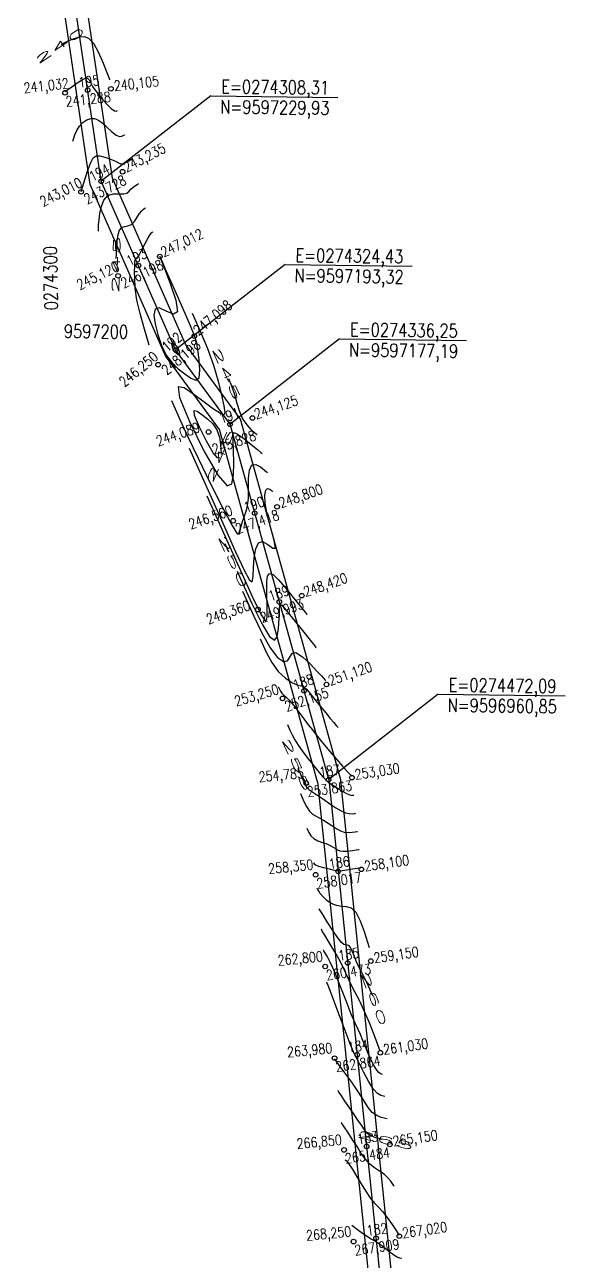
# Model space of a CAD drawing. Header units: millimetres. Extents: x 276147 to 291056, y 9594849 to 9609891.
# Drawn here: x 282576.8 to 282694.2, y 9604648.5 to 9604916.8 of the extents above; entities that cross this region are included whole.
import ezdxf
from ezdxf.enums import TextEntityAlignment as Align

# ---------------------------------------------------------------- set-up
doc = ezdxf.new("R2010")
doc.units = ezdxf.units.MM
doc.header["$LTSCALE"] = 10
doc.linetypes.add('CONTINUO', pattern=[0])
for name, color, linetype in [('Curvas mestras', 30, 'Continuous'), ('Curvas simples', 9, 'Continuous'), ('Curvas texto', 2, 'Continuous'), ('LINHA02', 8, 'Continuous'), ('TEXTO-PAPEL', 7, 'Continuous'), ('TEXTO02', 3, 'Continuous'), ('Top_malha_coord', 8, 'Continuous')]:
    doc.layers.add(name, color=color, linetype=linetype)
doc.styles.add('ROMANS', font='romans.shx', dxfattribs={"width": 0.8, "height": 4})
doc.styles.add('SIMPLEX', font='simplex', dxfattribs={"height": 0.2})

# ---------------------------------------------------------------- blocks, each defined once
blk = doc.blocks.new('Curvas')
at = {"layer": 'Curvas mestras', "linetype": 'CONTINUO'}
for points in [[(274299.724887, 9597258.540667, 240), (274300.305865, 9597258.89589, 240), (274301.021771, 9597259.279579, 240), (274301.837477, 9597259.640909, 240), (274302.723184, 9597259.949054, 240), (274303.650418, 9597260.178185, 240), (274304.599396, 9597260.253402, 240), (274305.585075, 9597259.903498, 240), (274306.631102, 9597258.808191, 240), (274307.730105, 9597256.818549, 240), (274308.750652, 9597254.471039, 240), (274309.530291, 9597252.473478, 240), (274309.956057, 9597251.356949, 240), (274310.112918, 9597250.945595, 240), (274310.135327, 9597250.886831, 240)], [(274311.5963, 9597212.112513, 245), (274311.678838, 9597214.013219, 245), (274311.81046, 9597215.859683, 245), (274312.009703, 9597217.301197, 245), (274312.315691, 9597218.291876, 245), (274312.772695, 9597218.862045, 245), (274313.401923, 9597219.084442, 245), (274314.13235, 9597219.201459, 245), (274314.869887, 9597219.497906, 245), (274315.537765, 9597220.168464, 245), (274316.128485, 9597221.047309, 245), (274316.651864, 9597221.87849, 245), (274317.111749, 9597222.460644, 245), (274317.488097, 9597222.810764, 245), (274317.754893, 9597223.000433, 245), (274317.897991, 9597223.09424, 245), (274317.950711, 9597223.1288, 245), (274317.958243, 9597223.133737, 245)], [(274335.95928, 9597186.056395, 245), (274336.598426, 9597184.469029, 245), (274337.239185, 9597182.642092, 245), (274337.793564, 9597180.747361, 245), (274338.346546, 9597178.924842, 245), (274339.02636, 9597177.306594, 245), (274339.904054, 9597176.001901, 245), (274340.821946, 9597175.028941, 245), (274341.565178, 9597174.383112, 245), (274341.976339, 9597174.042663, 245), (274342.12782, 9597173.917234, 245), (274342.14946, 9597173.899316, 245)], [(274334.026858, 9597168.882908, 245), (274333.553046, 9597168.891905, 245), (274332.619557, 9597169.967584, 245), (274331.165609, 9597172.468702, 245), (274329.63643, 9597175.54816, 245), (274328.603752, 9597178.057397, 245), (274328.490869, 9597179.129421, 245), (274329.127319, 9597179.023528, 245), (274330.194203, 9597178.280582, 245), (274331.396553, 9597177.340532, 245), (274332.535126, 9597176.23965, 245), (274333.434611, 9597174.913293, 245), (274333.97009, 9597173.358816, 245), (274334.218203, 9597171.821573, 245), (274334.305981, 9597170.608917, 245), (274334.341135, 9597169.941869, 245), (274334.354086, 9597169.696114, 245), (274334.355936, 9597169.661007, 245)], [(274335.14225, 9597150.287929, 250), (274335.946817, 9597148.486658, 250)], [(274337.841042, 9597144.245857, 250), (274338.645609, 9597142.444587, 250), (274341.040436, 9597137.256373, 250), (274343.276682, 9597132.753747, 250), (274344.886519, 9597130.128397, 250), (274345.906451, 9597129.342925, 250), (274346.499067, 9597130.052659, 250), (274346.81418, 9597131.849334, 250), (274346.950512, 9597134.07031, 250), (274346.994009, 9597135.98935, 250), (274347.065419, 9597136.998218, 250), (274347.424702, 9597136.96067, 250), (274348.366618, 9597135.858464, 250), (274350.039026, 9597133.797017, 250), (274352.002188, 9597131.376409, 250), (274353.669465, 9597129.320384, 250), (274354.601019, 9597128.171596, 250), (274354.944223, 9597127.748359, 250), (274354.993252, 9597127.687896, 250)], [(274351.200832, 9597101.117944, 255), (274351.903279, 9597099.525765, 255), (274352.527583, 9597098.166453, 255), (274352.956038, 9597097.375013, 255), (274353.375451, 9597096.930658, 255), (274354.048759, 9597096.473653, 255), (274355.155939, 9597095.732756, 255), (274356.545117, 9597094.790696, 255), (274357.981461, 9597093.818697, 255), (274359.271542, 9597092.966731, 255), (274360.387555, 9597092.299771, 255), (274361.343102, 9597091.861536, 255), (274362.145463, 9597091.671485, 255), (274362.77663, 9597091.652025, 255), (274363.212276, 9597091.701298, 255), (274363.44434, 9597091.736262, 255), (274363.529837, 9597091.749144, 255), (274363.542051, 9597091.750984, 255)], [(274367.16661, 9597052.36096, 260), (274366.657694, 9597053.622554, 260), (274366.019144, 9597055.047419, 260), (274365.285802, 9597056.499337, 260), (274364.532548, 9597057.935936, 260), (274363.844273, 9597059.338301, 260), (274363.284729, 9597060.66821, 260), (274362.833128, 9597061.810201, 260), (274362.447543, 9597062.629499, 260), (274362.090709, 9597063.043247, 260), (274361.74401, 9597063.176249, 260), (274361.39349, 9597063.205225, 260), (274361.006998, 9597063.317043, 260), (274360.479602, 9597063.739174, 260), (274359.688178, 9597064.709234, 260), (274358.580242, 9597066.335273, 260), (274357.385892, 9597068.20706, 260), (274356.405872, 9597069.784796, 260), (274355.862185, 9597070.664972, 260), (274355.661879, 9597070.989248, 260), (274355.633264, 9597071.035573, 260)], [(274369.148665, 9597021.035988, 265), (274367.971705, 9597021.360113, 265), (274366.914534, 9597021.753774, 265), (274366.210618, 9597022.200815, 265), (274365.75585, 9597022.716054, 265), (274365.361732, 9597023.322047, 265), (274364.865167, 9597024.052466, 265), (274364.204689, 9597024.98542, 265), (274363.344235, 9597026.210126, 265), (274362.29143, 9597027.743256, 265), (274361.228658, 9597029.311281, 265), (274360.381989, 9597030.568123, 265), (274359.91525, 9597031.261898, 265), (274359.743293, 9597031.517499, 265), (274359.718728, 9597031.554014, 265)]]:
    blk.add_polyline3d(points, dxfattribs=at)
at = {"layer": 'Curvas simples', "linetype": 'CONTINUO'}
for points in [[(274300.419683, 9597248.376847, 241), (274301.910418, 9597249.380694, 241), (274302.91209, 9597250.047841, 241), (274303.813167, 9597250.633196, 241), (274304.409649, 9597250.993157, 241), (274304.760253, 9597251.164909, 241), (274304.989379, 9597251.230837, 241), (274305.202597, 9597251.244968, 241), (274305.430169, 9597251.147922, 241), (274305.683529, 9597250.851962, 241), (274305.99216, 9597250.285205, 241), (274306.45774, 9597249.439176, 241), (274307.199996, 9597248.321252, 241), (274308.272665, 9597246.985449, 241), (274309.465513, 9597245.672335, 241), (274310.502318, 9597244.669115, 241), (274311.172866, 9597244.179304, 241), (274311.530979, 9597244.071658, 241), (274311.69649, 9597244.131243, 241), (274311.773302, 9597244.181596, 241), (274311.801601, 9597244.200148, 241), (274311.805644, 9597244.202798, 241)], [(274302.172458, 9597237.545261, 242), (274302.610789, 9597238.922693, 242), (274303.013687, 9597239.892756, 242), (274303.593668, 9597240.854774, 242), (274304.355132, 9597241.634293, 242), (274305.213874, 9597242.18183, 242), (274306.063533, 9597242.479146, 242), (274306.833628, 9597242.504744, 242), (274307.597184, 9597242.22411, 242), (274308.463104, 9597241.599477, 242), (274309.495438, 9597240.651781, 242), (274310.57883, 9597239.636781, 242), (274311.553072, 9597238.868945, 242), (274312.291063, 9597238.573513, 242), (274312.798123, 9597238.618833, 242), (274313.11268, 9597238.784027, 242), (274313.275315, 9597238.890642, 242), (274313.335234, 9597238.929921, 242), (274313.343794, 9597238.935533, 242)], [(274303.936361, 9597226.675696, 243), (274304.798178, 9597229.459118, 243), (274305.41195, 9597231.312467, 243), (274306.033721, 9597232.945728, 243), (274306.588815, 9597233.951664, 243), (274307.191939, 9597234.374338, 243), (274308.005145, 9597234.370637, 243), (274309.118937, 9597234.091933, 243), (274310.337626, 9597233.667556, 243), (274311.393971, 9597233.221322, 243), (274312.097738, 9597232.864191, 243), (274312.56672, 9597232.655684, 243), (274312.995714, 9597232.642466, 243), (274313.525375, 9597232.841409, 243), (274314.079781, 9597233.15022, 243), (274314.528869, 9597233.436812, 243), (274314.777329, 9597233.599688, 243), (274314.868867, 9597233.659695, 243), (274314.881943, 9597233.668268, 243)], [(274307.716, 9597218.019218, 244), (274307.762247, 9597219.399731, 244), (274307.847397, 9597220.510906, 244), (274308.032546, 9597221.878977, 244), (274308.366618, 9597223.395111, 244), (274308.916423, 9597224.796918, 244), (274309.753241, 9597225.783619, 244), (274310.892671, 9597226.1611, 244), (274312.127579, 9597226.161911, 244), (274313.195151, 9597226.125267, 244), (274313.906895, 9597226.315024, 244), (274314.371623, 9597226.693596, 244), (274314.772471, 9597227.148038, 244), (274315.24415, 9597227.578899, 244), (274315.727685, 9597227.940697, 244), (274316.115676, 9597228.201444, 244), (274316.329895, 9597228.341874, 244), (274316.408818, 9597228.393611, 244), (274316.420093, 9597228.401002, 244)], [(274318.746442, 9597193.342274, 246), (274317.539328, 9597197.301136, 246), (274316.749285, 9597200.148187, 246), (274316.08085, 9597203.084637, 246), (274315.713111, 9597205.659608, 246), (274315.585757, 9597207.752929, 246), (274315.57863, 9597209.327109, 246), (274315.592129, 9597210.3761, 246), (274315.608895, 9597211.019638, 246), (274315.632128, 9597211.408904, 246), (274315.665752, 9597211.672027, 246), (274315.71658, 9597211.844927, 246), (274315.792148, 9597211.940472, 246), (274315.911176, 9597212.007783, 246), (274316.137121, 9597212.241007, 246), (274316.544624, 9597212.870545, 246), (274317.168635, 9597214.021905, 246), (274317.885346, 9597215.401022, 246), (274318.531257, 9597216.608941, 246), (274318.979347, 9597217.342388, 246), (274319.248508, 9597217.680831, 246), (274319.394111, 9597217.799423, 246), (274319.466087, 9597217.846606, 246), (274319.492604, 9597217.863989, 246), (274319.496393, 9597217.866472, 246)], [(274321.034542, 9597212.599207, 247), (274321.031537, 9597212.596871, 247), (274321.027882, 9597212.591916, 247), (274321.02131, 9597212.580662, 247), (274321.049849, 9597212.465594, 247), (274321.307847, 9597211.770673, 247), (274322.028731, 9597209.925229, 247), (274323.283101, 9597206.684386, 247), (274324.490234, 9597203.106427, 247), (274324.906579, 9597200.575433, 247), (274324.044399, 9597200.041806, 247), (274322.439214, 9597200.721259, 247), (274320.882358, 9597201.39583, 247), (274320.002434, 9597201.096787, 247), (274319.777114, 9597199.852317, 247), (274320.021339, 9597197.939837, 247), (274320.576702, 9597195.643061, 247), (274321.391409, 9597193.270877, 247), (274322.440319, 9597191.13847, 247), (274323.687624, 9597189.479246, 247), (274325.054833, 9597188.1995, 247), (274326.452786, 9597187.123748, 247), (274327.778399, 9597186.182205, 247), (274328.872896, 9597185.727894, 247), (274329.563577, 9597186.219535, 247), (274329.745461, 9597187.907144, 247), (274329.584443, 9597190.205905, 247), (274329.314139, 9597192.322295, 247), (274329.075236, 9597193.753107, 247), (274328.636715, 9597195.156402, 247), (274327.674627, 9597197.480557, 247), (274326.014306, 9597201.302695, 247), (274324.078212, 9597205.714928, 247), (274322.438085, 9597209.438113, 247), (274321.52217, 9597211.515645, 247), (274321.184728, 9597212.281052, 247), (274321.136522, 9597212.390396, 247)], [(274328.096688, 9597200.256693, 246), (274330.02702, 9597195.845119, 246), (274331.372557, 9597192.561525, 246), (274332.6803, 9597188.966687, 246), (274333.706188, 9597185.508865, 246), (274334.4373, 9597182.484642, 246), (274334.9185, 9597180.152679, 246), (274335.153357, 9597178.718083, 246), (274334.98025, 9597178.171732, 246), (274334.196261, 9597178.450947, 246), (274332.682359, 9597179.456119, 246), (274330.655063, 9597180.939924, 246), (274328.414777, 9597182.618104, 246), (274326.331472, 9597184.058469, 246), (274325.053385, 9597184.237087, 246), (274325.298321, 9597181.982091, 246), (274327.464564, 9597176.718479, 246), (274330.672314, 9597170.258716, 246), (274333.722254, 9597165.012134, 246), (274335.677279, 9597162.815453, 246), (274336.649144, 9597163.214953, 246), (274337.011822, 9597165.184302, 246), (274337.093248, 9597167.784733, 246), (274337.037226, 9597170.427747, 246), (274336.941524, 9597172.612408, 246), (274336.923991, 9597173.935234, 246), (274337.1828, 9597174.382558, 246), (274337.936207, 9597174.038165, 246), (274339.286805, 9597173.044059, 246), (274340.874557, 9597171.775134, 246), (274342.223762, 9597170.664503, 246), (274342.977686, 9597170.040238, 246), (274343.255448, 9597169.810246, 246), (274343.295128, 9597169.77739, 246)], [(274323.56525, 9597181.320786, 247), (274325.491576, 9597177.008293, 247), (274327.141087, 9597173.40931, 247), (274329.337877, 9597168.764003, 247), (274331.988611, 9597163.341209, 247), (274334.632978, 9597158.104432, 247), (274336.71892, 9597154.19084, 247), (274337.855703, 9597152.41542, 247), (274338.297893, 9597152.304434, 247), (274338.461379, 9597153.061965, 247), (274338.684538, 9597154.020168, 247), (274338.995691, 9597155.023499, 247), (274339.345647, 9597156.044489, 247), (274339.686813, 9597157.059782, 247), (274339.977996, 9597158.062472, 247), (274340.179602, 9597159.049768, 247), (274340.267267, 9597160.046846, 247), (274340.277554, 9597161.190755, 247), (274340.262253, 9597162.646514, 247), (274340.288053, 9597164.459912, 247), (274340.48121, 9597166.199825, 247), (274340.982879, 9597167.315903, 247), (274341.860197, 9597167.435872, 247), (274342.884237, 9597166.899779, 247), (274343.752061, 9597166.225752, 247), (274344.236727, 9597165.824439, 247), (274344.415288, 9597165.676587, 247), (274344.440797, 9597165.655465, 247)], [(274327.42425, 9597170.9765, 248), (274331.793038, 9597161.16545, 248), (274334.760086, 9597154.527855, 248), (274337.492439, 9597148.46603, 248), (274339.393654, 9597144.375789, 248), (274340.519683, 9597142.313522, 248), (274341.089578, 9597142.000762, 248), (274341.317518, 9597143.103119, 248), (274341.398182, 9597145.062494, 248), (274341.521376, 9597147.264867, 248), (274341.851261, 9597149.152932, 248), (274342.449427, 9597150.396264, 248), (274343.351821, 9597150.721153, 248), (274344.516294, 9597150.070775, 248), (274345.588316, 9597149.255843, 248), (274346.135259, 9597149.303954, 248), (274345.874231, 9597150.933301, 248), (274345.121259, 9597153.624467, 248), (274344.342102, 9597156.548628, 248), (274343.911395, 9597159.004172, 248), (274343.839276, 9597160.798325, 248), (274344.044759, 9597161.865521, 248), (274344.438094, 9597162.204538, 248), (274344.894481, 9597162.071532, 248), (274345.280361, 9597161.787001, 248), (274345.495768, 9597161.60864, 248), (274345.575128, 9597161.542928, 248), (274345.586465, 9597161.53354, 248)], [(274331.28325, 9597160.632214, 249), (274335.85046, 9597150.38205, 249), (274338.883417, 9597143.643055, 249), (274341.539731, 9597137.878755, 249), (274343.164697, 9597134.61509, 249), (274343.929952, 9597133.484729, 249), (274344.213713, 9597133.64702, 249), (274344.334659, 9597134.391634, 249), (274344.37329, 9597135.52952, 249), (274344.350568, 9597137.001947, 249), (274344.293316, 9597138.721405, 249), (274344.251817, 9597140.485264, 249), (274344.282218, 9597142.062116, 249), (274344.450797, 9597143.227414, 249), (274344.864357, 9597143.784072, 249), (274345.639829, 9597143.541868, 249), (274346.834512, 9597142.415329, 249), (274348.267164, 9597140.737986, 249), (274349.696908, 9597138.948121, 249), (274350.918366, 9597137.415304, 249), (274351.868155, 9597136.23426, 249), (274352.518388, 9597135.431, 249), (274352.864019, 9597135.004769, 249), (274352.991357, 9597134.847737, 249), (274353.009548, 9597134.825304, 249)], [(274339.00125, 9597139.943643, 251), (274341.440758, 9597134.507124, 251), (274343.197455, 9597130.869692, 251), (274345.013634, 9597127.628739, 251), (274346.607626, 9597125.58086, 251), (274347.87723, 9597124.714362, 251), (274348.765112, 9597124.815484, 251), (274349.288543, 9597125.590437, 251), (274349.763207, 9597126.425312, 251), (274350.579392, 9597126.626173, 251), (274351.985923, 9597125.725358, 251), (274353.665761, 9597124.160305, 251), (274355.160405, 9597122.594728, 251), (274356.118278, 9597121.551355, 251), (274356.615501, 9597120.988976, 251), (274356.835121, 9597120.725398, 251), (274356.934931, 9597120.602314, 251), (274356.971702, 9597120.556967, 251), (274356.976956, 9597120.550489, 251)], [(274342.86025, 9597129.599357, 252), (274344.235907, 9597126.569661, 252), (274345.354474, 9597124.48301, 252), (274346.750586, 9597122.503732, 252), (274348.328733, 9597121.033322, 252), (274349.848009, 9597120.085798, 252), (274351.031158, 9597119.57831, 252), (274351.688037, 9597119.410621, 252), (274351.976951, 9597119.412969, 252), (274352.143318, 9597119.398205, 252), (274352.404481, 9597119.195298, 252), (274352.86549, 9597118.697688, 252), (274353.603324, 9597117.814929, 252), (274354.650702, 9597116.515147, 252), (274355.86333, 9597115.000752, 252), (274357.052655, 9597113.532723, 252), (274358.058561, 9597112.328077, 252), (274358.834671, 9597111.427976, 252), (274359.363042, 9597110.829621, 252), (274359.643483, 9597110.514068, 252), (274359.746803, 9597110.397812, 252), (274359.761563, 9597110.381204, 252)], [(274346.71925, 9597119.255071, 253), (274346.995679, 9597118.648533, 253), (274347.228478, 9597118.227008, 253), (274347.532359, 9597117.819766, 253), (274347.915228, 9597117.472671, 253), (274348.432786, 9597117.03073, 253), (274349.152682, 9597116.288735, 253), (274350.108599, 9597115.11642, 253), (274351.198351, 9597113.683275, 253), (274352.285783, 9597112.233733, 253), (274353.265463, 9597110.957954, 253), (274354.154847, 9597109.82901, 253), (274355.00211, 9597108.765705, 253), (274355.862831, 9597107.685772, 253), (274356.822193, 9597106.502681, 253), (274357.97278, 9597105.128832, 253), (274359.344444, 9597103.542172, 253), (274360.716117, 9597101.982825, 253), (274361.803999, 9597100.756462, 253), (274362.403123, 9597100.082328, 253), (274362.623853, 9597099.833962, 253), (274362.655385, 9597099.798482, 253)], [(274348.740765, 9597111.042971, 254), (274349.301503, 9597109.761924, 254), (274349.766414, 9597108.788108, 254), (274350.361556, 9597107.685171, 254), (274351.078979, 9597106.542786, 254), (274351.940364, 9597105.323977, 254), (274352.974798, 9597103.960104, 254), (274354.173642, 9597102.435437, 254), (274355.377342, 9597100.945867, 254), (274356.388616, 9597099.740192, 254), (274357.086936, 9597098.981814, 254), (274357.65879, 9597098.492544, 254), (274358.367421, 9597098.008796, 254), (274359.388861, 9597097.343861, 254), (274360.55031, 9597096.618537, 254), (274361.591755, 9597096.030497, 254), (274362.31162, 9597095.724954, 254), (274362.742059, 9597095.63728, 254), (274362.973659, 9597095.650385, 254), (274363.087924, 9597095.667601, 254), (274363.130021, 9597095.673944, 254), (274363.136035, 9597095.67485, 254)], [(274351.558804, 9597096.040225, 256), (274352.306432, 9597094.33779, 256), (274352.871474, 9597093.205063, 256), (274353.50561, 9597092.208563, 256), (274354.156231, 9597091.577208, 256), (274354.856377, 9597091.179947, 256), (274355.660496, 9597090.795736, 256), (274356.598192, 9597090.257174, 256), (274357.599682, 9597089.611435, 256), (274358.570337, 9597088.959335, 256), (274359.443062, 9597088.391301, 256), (274360.260905, 9597087.956217, 256), (274361.094449, 9597087.692575, 256), (274361.979306, 9597087.618017, 256), (274362.811202, 9597087.66677, 256), (274363.450893, 9597087.75221, 256), (274363.800756, 9597087.804923, 256), (274363.929653, 9597087.824344, 256), (274363.948067, 9597087.827118, 256)], [(274352.967824, 9597088.538853, 257), (274353.412032, 9597087.557635, 257), (274353.839669, 9597086.884362, 257), (274354.483636, 9597086.250674, 257), (274355.356425, 9597085.779404, 257), (274356.337303, 9597085.429236, 257), (274357.272232, 9597085.117819, 257), (274358.040445, 9597084.781593, 257), (274358.654247, 9597084.432174, 257), (274359.159213, 9597084.099972, 257), (274359.614583, 9597083.815871, 257), (274360.134256, 9597083.612663, 257), (274360.845797, 9597083.523614, 257), (274361.813149, 9597083.564548, 257), (274362.845774, 9597083.681515, 257), (274363.68951, 9597083.803123, 257), (274364.157172, 9597083.873584, 257), (274364.329469, 9597083.899544, 257), (274364.354083, 9597083.903252, 257)], [(274354.376843, 9597081.03748, 258), (274354.517632, 9597080.777481, 258), (274354.807864, 9597080.56366, 258), (274355.461663, 9597080.292785, 258), (274356.556618, 9597079.9816, 258), (274357.818229, 9597079.678525, 258), (274358.883969, 9597079.439901, 258), (274359.482698, 9597079.306011, 258), (274359.708812, 9597079.252913, 258), (274359.748089, 9597079.240609, 258), (274359.786103, 9597079.240441, 258), (274360.007606, 9597079.269109, 258), (274360.597144, 9597079.354652, 258), (274361.646992, 9597079.511079, 258), (274362.880345, 9597079.69626, 258), (274363.928127, 9597079.854035, 258), (274364.513588, 9597079.942245, 258), (274364.729285, 9597079.974744, 258), (274364.760098, 9597079.979387, 258)], [(274366.565214, 9597062.535, 259), (274365.455583, 9597066.049404, 259), (274364.607065, 9597068.32716, 259), (274363.637156, 9597070.208184, 259), (274362.627464, 9597071.169034, 259), (274361.585198, 9597071.462518, 259), (274360.498964, 9597071.535509, 259), (274359.373204, 9597071.757717, 259), (274358.275685, 9597072.190198, 259), (274357.29001, 9597072.816848, 259), (274356.486259, 9597073.596104, 259), (274355.88044, 9597074.384573, 259), (274355.47504, 9597075.013405, 259), (274355.260861, 9597075.360141, 259), (274355.181952, 9597075.487886, 259), (274355.17068, 9597075.506135, 259)], [(274368.884952, 9597040.116457, 261), (274367.543351, 9597043.709015, 261), (274366.542111, 9597046.272737, 261), (274365.441131, 9597048.879639, 261), (274364.368436, 9597051.128861, 261), (274363.383181, 9597053.030596, 261), (274362.5273, 9597054.697799, 261), (274361.807377, 9597056.251435, 261), (274361.088587, 9597057.844519, 261), (274360.200753, 9597059.63808, 261), (274359.049387, 9597061.700116, 261), (274357.842753, 9597063.726517, 261), (274356.864804, 9597065.320147, 261), (274356.323687, 9597066.196163, 261), (274356.124328, 9597066.518905, 261), (274356.095848, 9597066.565011, 261)], [(274369.40247, 9597035.115218, 262), (274368.962819, 9597035.238296, 262), (274368.595526, 9597035.48346, 262), (274368.120834, 9597036.030134, 262), (274367.554037, 9597036.969688, 262), (274366.934298, 9597038.213289, 262), (274366.306741, 9597039.627056, 262), (274365.708402, 9597041.08466, 262), (274365.143946, 9597042.489981, 262), (274364.609949, 9597043.754454, 262), (274364.083014, 9597044.877229, 262), (274363.45987, 9597046.208313, 262), (274362.617273, 9597048.185429, 262), (274361.48682, 9597051.058228, 262), (274360.219451, 9597054.324071, 262), (274359.020945, 9597057.292249, 262), (274358.060186, 9597059.421588, 262), (274357.358468, 9597060.769061, 262), (274356.900191, 9597061.541176, 262), (274356.659694, 9597061.930517, 262), (274356.57109, 9597062.073958, 262), (274356.558433, 9597062.094449, 262)], [(274369.902131, 9597030.286578, 263), (274369.012198, 9597030.530362, 263), (274368.287028, 9597030.985022, 263), (274367.379351, 9597031.977884, 263), (274366.345878, 9597033.625051, 263), (274365.323139, 9597035.547082, 263), (274364.467622, 9597037.240651, 263), (274363.859036, 9597038.419099, 263), (274363.269975, 9597039.662449, 263), (274362.396257, 9597041.76739, 263), (274361.05416, 9597045.207765, 263), (274359.541803, 9597049.166025, 263), (274358.277766, 9597052.501774, 263), (274357.573815, 9597054.362621, 263), (274357.314465, 9597055.048196, 263), (274357.277415, 9597055.146136, 263)], [(274370.401791, 9597025.457937, 264), (274369.080431, 9597025.783175, 264), (274368.129366, 9597026.172567, 264), (274367.146942, 9597026.865829, 264), (274366.251029, 9597027.949415, 264), (274365.321745, 9597029.423423, 264), (274364.179772, 9597031.26636, 264), (274362.732087, 9597033.394668, 264), (274361.230851, 9597035.476519, 264), (274360.014522, 9597037.11802, 264), (274359.330998, 9597038.036557, 264), (274359.065941, 9597038.394636, 264), (274359.014451, 9597038.466042, 264), (274359.005299, 9597038.479645, 264), (274359.001927, 9597038.484657, 264), (274359.001446, 9597038.485373, 264)], [(274371.912127, 9597010.862727, 266), (274371.190862, 9597011.919926, 266), (274370.57358, 9597012.67582, 266), (274369.752024, 9597013.447198, 266), (274368.746907, 9597014.133553, 266), (274367.658103, 9597014.819471, 266), (274366.605276, 9597015.635814, 266), (274365.671061, 9597016.68623, 266), (274364.789981, 9597017.965508, 266), (274363.859533, 9597019.441225, 266), (274362.825272, 9597021.043746, 266), (274361.824997, 9597022.554594, 266), (274361.044566, 9597023.71808, 266), (274360.616323, 9597024.354633, 266), (274360.458549, 9597024.589152, 266), (274360.43601, 9597024.622655, 266)], [(274361.266254, 9597016.5995, 267), (274361.585744, 9597016.325425, 267), (274361.998538, 9597015.79408, 267), (274362.767581, 9597014.619158, 267), (274363.957424, 9597012.661944, 267), (274365.347972, 9597010.386989, 267), (274366.647971, 9597008.409658, 267), (274367.650007, 9597007.159367, 267), (274368.482052, 9597006.321738, 267), (274369.355919, 9597005.396444, 267), (274370.409108, 9597004.03658, 267), (274371.48185, 9597002.508931, 267), (274372.340063, 9597001.233705, 267), (274372.813599, 9597000.523706, 267), (274372.98806, 9597000.262128, 267), (274373.012983, 9597000.224759, 267)], [(274362.736611, 9597002.3895, 268), (274364.232816, 9597001.255712, 268), (274365.267177, 9597000.499189, 268), (274366.255903, 9596999.829292, 268), (274367.031236, 9596999.384095, 268), (274367.723712, 9596999.012818, 268), (274368.538439, 9596998.492466, 268), (274369.608836, 9596997.679776, 268), (274370.78157, 9596996.750406, 268), (274371.831615, 9596995.959749, 268), (274372.583509, 9596995.499567, 268), (274373.060026, 9596995.307122, 268), (274373.3335, 9596995.256049, 268), (274373.471471, 9596995.240209, 268), (274373.522302, 9596995.234373, 268), (274373.529564, 9596995.233539, 268)]]:
    blk.add_polyline3d(points, dxfattribs=at)
blk.add_polyline3d([(274324.797163, 9597191.409044, 248), (274324.519901, 9597191.618135, 248), (274324.321701, 9597191.808447, 248), (274324.119519, 9597192.079647, 248), (274323.946159, 9597192.432081, 248), (274323.811508, 9597192.824145, 248), (274323.71972, 9597193.203746, 248), (274323.681075, 9597193.518404, 248), (274323.73035, 9597193.714086, 248), (274323.908447, 9597193.736374, 248), (274324.232129, 9597193.548783, 248), (274324.621609, 9597193.186573, 248), (274324.972961, 9597192.702941, 248), (274325.201941, 9597192.160683, 248), (274325.303023, 9597191.660996, 248), (274325.290363, 9597191.314674, 248), (274325.185256, 9597191.196345, 248), (274325.037556, 9597191.235954, 248), (274324.90426, 9597191.327275, 248), (274324.828895, 9597191.384816, 248), (274324.801129, 9597191.406016, 248), (274324.797163, 9597191.409044, 248)], close=True, dxfattribs=at)
at = {"layer": 'Curvas texto', "style": 'SIMPLEX', "width": 3.299405}
for s, rotation, p, p2 in [('240', 33.70139176, (274294.486605, 9597254.145477, 240), (274305.074112, 9597261.206838, 240)), ('245', 88.31359263, (274312.118564, 9597204.36635, 245), (274312.493087, 9597217.087114, 245)), ('245', 293.58957756, (274332.274325, 9597192.620962, 245), (274337.367156, 9597180.95815, 245)), ('245', 67.07522424, (274332.403576, 9597163.119257, 245), (274337.360744, 9597174.840375, 245)), ('250', 294.06872132, (274333.614045, 9597151.870292, 250), (274338.804229, 9597140.250476, 250)), ('255', 293.44456887, (274347.455575, 9597107.869207, 255), (274352.518873, 9597096.193542, 255)), ('260', 290.55376568, (274364.54204, 9597057.224432, 260), (274369.01006, 9597045.30827, 260)), ('265', 346.93703848, (274363.657067, 9597021.540257, 265), (274376.054017, 9597018.663843, 265))]:
    blk.add_text(s, height=1.5, rotation=rotation, dxfattribs=at).set_placement(p, p2, align=Align.FIT)
blk = doc.blocks.new('est 1')
at = {"layer": 'LINHA02'}
for p, q in [((266954.49, 9594025.99), (266930.71, 9594007.46)), ((266954.49, 9594025.99), (266982.08, 9594025.64)), ((266970.61, 9593989.38), (266946.83, 9593970.86)), ((266970.61, 9593989.38), (266998.21, 9593989.04)), ((266982.43, 9593973.25), (266958.66, 9593954.73)), ((266982.43, 9593973.25), (267010.03, 9593972.91)), ((267003.86, 9593896.17), (266980.08, 9593877.64)), ((267003.86, 9593896.17), (267031.46, 9593895.82))]:
    blk.add_line(p, q, dxfattribs=at)
at = {"layer": 'TEXTO-PAPEL', "color": 7, "linetype": 'Continuous'}
for p, q in [((266930.71, 9594007.46), (266924.8, 9594047.03)), ((266946.83, 9593970.86), (266930.71, 9594007.46)), ((266958.66, 9593954.73), (266946.83, 9593970.86)), ((266980.08, 9593877.64), (266958.66, 9593954.73)), ((266980.08, 9593877.64), (266994.49, 9593738.39))]:
    blk.add_line(p, q, dxfattribs=at)
for centre in [(266922.85, 9594026.66), (266927.76, 9594027.24), (266932.81, 9594027.51), (266935.33, 9594009.52), (266926.33, 9594005.16), (266930.71, 9594007.46), (266938.77, 9593989.16), (266943.43, 9593991.13), (266934.35, 9593986.94), (266950.91, 9593973.85), (266946.83, 9593970.86), (266943.05, 9593967.67), (266958.66, 9593954.73), (266963.53, 9593956.1), (266954, 9593953.07), (266964.01, 9593935.46), (266968.88, 9593936.83), (266959.35, 9593933.8), (266974.24, 9593917.56), (266964.71, 9593914.53), (266969.37, 9593916.19), (266979.6, 9593898.29), (266970.06, 9593895.26), (266974.72, 9593896.91), (266975.19, 9593876.9), (266980.08, 9593877.64), (266985.12, 9593878.07), (266982.14, 9593857.75), (266987.18, 9593858.18), (266977.25, 9593857), (266979.31, 9593837.11), (266984.2, 9593837.86), (266989.24, 9593838.28), (266981.37, 9593817.22), (266986.26, 9593817.96), (266991.3, 9593818.39), (266993.36, 9593798.5), (266983.43, 9593797.32), (266988.31, 9593798.07), (266985.48, 9593777.43), (266990.37, 9593778.17), (266995.42, 9593778.6)]:
    blk.add_circle(centre, 0.5, dxfattribs=at)
at = {"layer": 'Top_malha_coord', "color": 6}
for p, q in [((266928.29, 9594006.76), (266922.33, 9594046.66)), ((266933.13, 9594008.16), (266927.28, 9594047.39)), ((266949.01, 9593972.12), (266933.13, 9594008.16)), ((266944.65, 9593969.6), (266928.29, 9594006.76)), ((266960.94, 9593955.84), (266949.01, 9593972.12)), ((266956.37, 9593953.62), (266944.65, 9593969.6)), ((266982.55, 9593878.11), (266960.94, 9593955.84)), ((266977.62, 9593877.18), (266956.37, 9593953.62)), ((266977.62, 9593877.18), (266991.99, 9593738.24)), ((266982.55, 9593878.11), (266996.99, 9593738.54))]:
    blk.add_line(p, q, dxfattribs=at)
blk.add_blockref('Curvas', (-7377.62, -3221.41), dxfattribs=at)
at = {"style": 'ROMANS', "width": 0.8}
for s, height, rotation, p in [('E=0274308,31', 2.9046, 359.2617, (266956.78, 9594029.49)), ('N=9597229,93', 2.9046, 359.2617, (266956.57, 9594025.09)), ('0274300', 2.905, 90.836, (266918.38, 9593979.44)), ('E=0274324,43', 2.9046, 359.2617, (266972.9, 9593992.89)), ('N=9597193,32', 2.9046, 359.2617, (266972.69, 9593988.48)), ('9597200', 2.905, 359.2617, (266922.61, 9593976.41)), ('E=0274336,25', 2.9046, 359.2617, (266984.73, 9593976.76)), ('N=9597177,19', 2.9046, 359.2617, (266984.52, 9593972.35)), ('E=0274472,09', 2.9046, 359.2617, (267006.15, 9593899.67)), ('N=9596960,85', 2.9046, 359.2617, (267005.94, 9593895.27))]:
    blk.add_text(s, height=height, rotation=rotation, dxfattribs=at).set_placement(p, align=Align.TOP_LEFT)
at = {"layer": 'TEXTO02', "style": 'ROMANS', "width": 0.8}
for s, rotation, p in [('241,032', 6.4557, (266913.74, 9594028.75)), ('195', 6.4557, (266925.66, 9594029.98)), ('240,105', 6.4557, (266933.33, 9594029.23)), ('241,288', 6.4557, (266922.86, 9594025.82)), ('243,235', 27.4442, (266935.2, 9594011.32)), ('194', 27.4442, (266927.77, 9594009.27)), ('243,010', 27.4442, (266917.09, 9594003.85)), ('243,728', 27.4442, (266926.65, 9594004.38)), ('247,012', 26.3358, (266943.33, 9593992.92)), ('193', 26.3358, (266935.87, 9593991.02)), ('245,120', 26.3358, (266925.08, 9593985.81)), ('246,198', 26.3358, (266934.65, 9593986.16)), ('247,098', 39.7763, (266950.4, 9593975.58)), ('192', 39.7763, (266943.58, 9593971.99)), ('248,198', 39.7763, (266943.53, 9593966.98)), ('246,250', 39.7763, (266934.3, 9593964.42)), ('244,125', 19.1911, (266963.65, 9593957.89)), ('191', 19.1911, (266956.01, 9593956.93)), ('244,089', 19.1911, (266942.37, 9593952.03)), ('245,828', 19.1911, (266954.5, 9593950.24)), ('248,800', 19.1911, (266969.01, 9593938.62)), ('190', 19.1911, (266961.37, 9593937.66)), ('246,560', 19.1911, (266949.42, 9593934)), ('247,418', 19.1911, (266959.55, 9593932.99)), ('248,420', 19.1911, (266974.36, 9593919.35)), ('189', 19.1911, (266966.72, 9593918.39)), ('249,993', 19.1911, (266964.91, 9593913.72)), ('248,360', 19.1911, (266953.24, 9593913.38)), ('251,120', 19.1911, (266979.72, 9593900.08)), ('253,250', 16.3501, (266959.39, 9593895.64)), ('188', 19.1911, (266972.08, 9593899.12)), ('252,155', 19.1911, (266970.27, 9593894.45)), ('254,785', 5.4898, (266964.78, 9593879.29)), ('187', 8.3308, (266977.9, 9593880.31)), ('253,030', 8.3308, (266985.58, 9593879.81)), ('253,863', 8.3308, (266975.24, 9593876.06)), ('186', 8.3308, (266979.96, 9593860.41)), ('258,100', 8.3308, (266987.64, 9593859.92)), ('258,350', 5.4898, (266966.84, 9593859.39)), ('258,017', 8.3308, (266977.3, 9593856.17)), ('262,800', 5.4898, (266968.9, 9593839.5)), ('185', 8.3308, (266982.01, 9593840.52)), ('259,150', 8.3308, (266989.7, 9593840.02)), ('260,473', 8.3308, (266979.36, 9593836.27)), ('263,980', 5.4898, (266970.95, 9593819.6)), ('184', 8.3308, (266984.07, 9593820.63)), ('261,030', 8.3308, (266991.76, 9593820.13)), ('262,864', 8.3308, (266981.41, 9593816.38)), ('265,150', 8.3308, (266993.82, 9593800.24)), ('266,850', 5.4898, (266973.01, 9593799.71)), ('183', 8.3308, (266986.13, 9593800.73)), ('265,484', 8.3308, (266983.47, 9593796.49)), ('268,250', 5.4898, (266975.07, 9593779.82)), ('182', 8.3308, (266988.19, 9593780.84)), ('267,020', 8.3308, (266995.88, 9593780.34)), ('267,909', 8.3308, (266985.53, 9593776.59))]:
    blk.add_text(s, height=2.207, rotation=rotation, dxfattribs=at).set_placement(p, align=Align.TOP_LEFT)

msp = doc.modelspace()

# ---------------------------------------------------------------- block references
at = {"layer": 'Top_malha_coord', "color": 7}
msp.add_blockref('est 1', (15662.71, 10875.35), dxfattribs=at)

doc.saveas('drawing.dxf')
